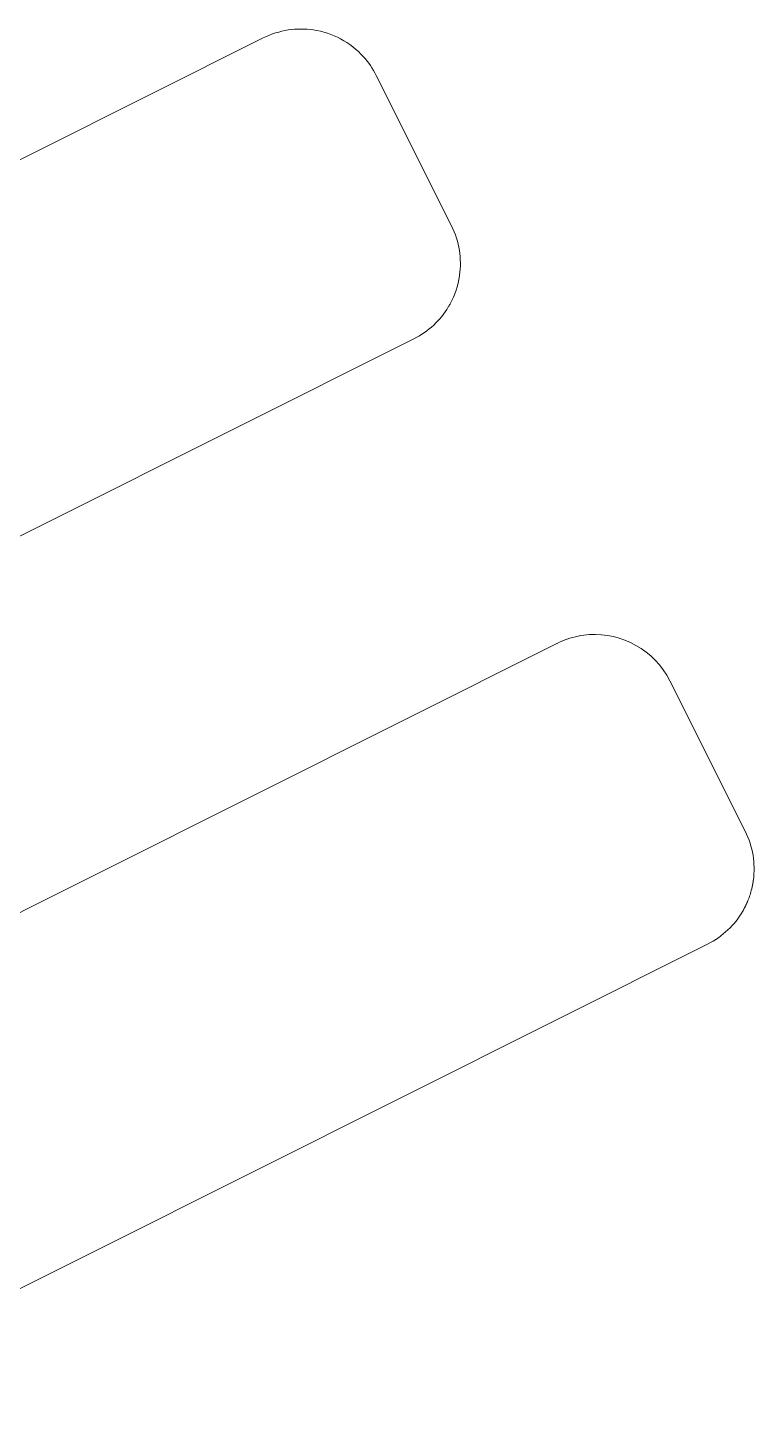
# Model space of a CAD drawing. Header units: inches. Extents: x 70 to 970, y -386 to 214.
# Drawn here: x 363.55 to 367.88, y 157.36 to 165.54 of the extents above; entities that cross this region are included whole.
import ezdxf

# ---------------------------------------------------------------- set-up
doc = ezdxf.new("R2010")
doc.units = ezdxf.units.IN
doc.header["$MEASUREMENT"] = 0

msp = doc.modelspace()

# ---------------------------------------------------------------- linework, layer by layer
at = {"color": 1, "lineweight": 0}
for points in [[(359.5028, 162.7468), (359.5028, 162.7468), (364.9571, 165.4781), (364.9571, 165.4781)], [(359.5028, 162.7468), (359.5028, 162.7468), (364.9571, 165.4781), (364.9571, 165.4781)], [(364.9571, 165.4781), (365.0525, 165.526), (365.1555, 165.5399), (365.2542, 165.5258)], [(364.9571, 165.4781), (365.0525, 165.526), (365.1555, 165.5399), (365.2542, 165.5258)], [(365.2542, 165.5258), (365.3677, 165.5088), (365.4742, 165.4531), (365.5529, 165.3656)], [(365.2542, 165.5258), (365.3677, 165.5088), (365.4742, 165.4531), (365.5529, 165.3656)], [(365.5529, 165.3656), (365.5822, 165.3329), (365.6075, 165.296), (365.628, 165.255)], [(365.5529, 165.3656), (365.5822, 165.3329), (365.6075, 165.296), (365.628, 165.255)], [(365.628, 165.255), (365.6282, 165.2547), (365.6284, 165.2543), (365.6287, 165.254)], [(365.628, 165.255), (365.6282, 165.2547), (365.6284, 165.2543), (365.6287, 165.254)], [(365.6287, 165.254), (365.6287, 165.254), (366.0759, 164.3607), (366.0759, 164.3607)], [(365.6287, 165.254), (365.6287, 165.254), (366.0759, 164.3607), (366.0759, 164.3607)], [(366.0759, 164.3607), (366.1233, 164.2663), (366.1377, 164.1643), (366.1241, 164.0672)], [(366.0759, 164.3607), (366.1233, 164.2663), (366.1377, 164.1643), (366.1241, 164.0672)], [(366.1236, 164.0635), (366.1148, 164.0053), (366.096, 163.949), (366.0678, 163.8973)], [(366.1236, 164.0635), (366.1148, 164.0053), (366.096, 163.949), (366.0678, 163.8973)], [(366.1239, 164.0665), (366.1239, 164.0661), (366.1234, 164.0656), (366.1238, 164.0649)], [(366.1239, 164.0665), (366.1239, 164.0661), (366.1234, 164.0656), (366.1238, 164.0649)], [(366.1238, 164.0649), (366.1238, 164.0647), (366.1238, 164.0646), (366.1236, 164.0644)], [(366.1238, 164.0649), (366.1238, 164.0647), (366.1238, 164.0646), (366.1236, 164.0644)], [(366.1236, 164.0644), (366.1236, 164.0644), (366.1236, 164.0642), (366.1236, 164.0642)], [(366.1236, 164.0644), (366.1236, 164.0644), (366.1236, 164.0642), (366.1236, 164.0642)], [(366.1236, 164.0642), (366.1236, 164.0641), (366.1236, 164.0637), (366.1236, 164.0635)], [(366.1236, 164.0642), (366.1236, 164.0641), (366.1236, 164.0637), (366.1236, 164.0635)], [(366.1241, 164.0672), (366.1241, 164.067), (366.1239, 164.0668), (366.1239, 164.0665)], [(366.1241, 164.0672), (366.1241, 164.067), (366.1239, 164.0668), (366.1239, 164.0665)], [(366.0571, 163.8787), (366.0099, 163.8002), (365.9407, 163.7337), (365.8528, 163.6898)], [(366.0571, 163.8787), (366.0099, 163.8002), (365.9407, 163.7337), (365.8528, 163.6898)], [(366.0576, 163.8794), (366.0578, 163.8792), (366.0578, 163.8785), (366.0571, 163.8787)], [(366.0576, 163.8794), (366.0578, 163.8792), (366.0578, 163.8785), (366.0571, 163.8787)], [(366.058, 163.8799), (366.0578, 163.8797), (366.0578, 163.8796), (366.0576, 163.8794)], [(366.058, 163.8799), (366.0578, 163.8797), (366.0578, 163.8796), (366.0576, 163.8794)], [(366.0581, 163.8801), (366.058, 163.8801), (366.058, 163.8799), (366.058, 163.8799)], [(366.0581, 163.8801), (366.058, 163.8801), (366.058, 163.8799), (366.058, 163.8799)], [(366.0592, 163.882), (366.0588, 163.8816), (366.0585, 163.8808), (366.0581, 163.8801)], [(366.0592, 163.882), (366.0588, 163.8816), (366.0585, 163.8808), (366.0581, 163.8801)], [(366.0597, 163.8827), (366.0595, 163.8825), (366.0597, 163.8823), (366.0592, 163.882)], [(366.0597, 163.8827), (366.0595, 163.8825), (366.0597, 163.8823), (366.0592, 163.882)], [(366.0607, 163.8846), (366.0604, 163.8841), (366.06, 163.8834), (366.0597, 163.8827)], [(366.0607, 163.8846), (366.0604, 163.8841), (366.06, 163.8834), (366.0597, 163.8827)], [(366.0614, 163.8858), (366.0612, 163.8853), (366.0605, 163.8846), (366.0607, 163.8846)], [(366.0614, 163.8858), (366.0612, 163.8853), (366.0605, 163.8846), (366.0607, 163.8846)], [(366.0616, 163.8859), (366.0614, 163.8859), (366.0614, 163.8858), (366.0614, 163.8858)], [(366.0616, 163.8859), (366.0614, 163.8859), (366.0614, 163.8858), (366.0614, 163.8858)], [(366.0619, 163.8866), (366.0619, 163.8866), (366.0616, 163.8866), (366.0616, 163.8859)], [(366.0619, 163.8866), (366.0619, 163.8866), (366.0616, 163.8866), (366.0616, 163.8859)], [(366.0621, 163.887), (366.0621, 163.887), (366.0619, 163.8868), (366.0619, 163.8866)], [(366.0621, 163.887), (366.0621, 163.887), (366.0619, 163.8868), (366.0619, 163.8866)], [(366.0623, 163.8873), (366.0623, 163.8872), (366.0621, 163.8872), (366.0621, 163.887)], [(366.0623, 163.8873), (366.0623, 163.8872), (366.0621, 163.8872), (366.0621, 163.887)], [(366.0624, 163.8875), (366.0624, 163.8875), (366.0623, 163.8873), (366.0623, 163.8873)], [(366.0624, 163.8875), (366.0624, 163.8875), (366.0623, 163.8873), (366.0623, 163.8873)], [(366.0626, 163.8878), (366.0626, 163.8878), (366.0624, 163.8877), (366.0624, 163.8875)], [(366.0626, 163.8878), (366.0626, 163.8878), (366.0624, 163.8877), (366.0624, 163.8875)], [(366.0635, 163.8894), (366.0635, 163.8894), (366.0635, 163.8894), (366.0631, 163.8887)], [(366.0635, 163.8894), (366.0635, 163.8894), (366.0635, 163.8894), (366.0631, 163.8887)], [(366.0638, 163.8899), (366.0637, 163.8897), (366.0635, 163.8896), (366.0635, 163.8894)], [(366.0638, 163.8899), (366.0637, 163.8897), (366.0635, 163.8896), (366.0635, 163.8894)], [(366.0642, 163.8906), (366.064, 163.8904), (366.064, 163.8903), (366.0638, 163.8901)], [(366.0642, 163.8906), (366.064, 163.8904), (366.064, 163.8903), (366.0638, 163.8901)], [(366.0638, 163.8901), (366.0638, 163.8901), (366.0638, 163.8899), (366.0638, 163.8899)], [(366.0638, 163.8901), (366.0638, 163.8901), (366.0638, 163.8899), (366.0638, 163.8899)], [(366.0645, 163.8913), (366.0645, 163.8911), (366.0647, 163.8911), (366.0642, 163.8908)], [(366.0645, 163.8913), (366.0645, 163.8911), (366.0647, 163.8911), (366.0642, 163.8908)], [(366.0642, 163.8908), (366.0642, 163.8906), (366.0642, 163.8906), (366.0642, 163.8906)], [(366.0642, 163.8908), (366.0642, 163.8906), (366.0642, 163.8906), (366.0642, 163.8906)], [(366.0649, 163.8918), (366.0647, 163.8916), (366.0647, 163.8915), (366.0645, 163.8913)], [(366.0649, 163.8918), (366.0647, 163.8916), (366.0647, 163.8915), (366.0645, 163.8913)], [(366.0652, 163.8925), (366.0652, 163.8923), (366.065, 163.8921), (366.0649, 163.892)], [(366.0652, 163.8925), (366.0652, 163.8923), (366.065, 163.8921), (366.0649, 163.892)], [(366.0649, 163.892), (366.0649, 163.892), (366.0649, 163.8918), (366.0649, 163.8918)], [(366.0649, 163.892), (366.0649, 163.892), (366.0649, 163.8918), (366.0649, 163.8918)], [(366.0671, 163.8958), (366.0664, 163.8947), (366.0659, 163.8937), (366.0652, 163.8925)], [(366.0671, 163.8958), (366.0664, 163.8947), (366.0659, 163.8937), (366.0652, 163.8925)], [(366.0678, 163.8971), (366.0676, 163.8966), (366.0673, 163.8963), (366.0671, 163.8959)], [(366.0678, 163.8971), (366.0676, 163.8966), (366.0673, 163.8963), (366.0671, 163.8959)], [(366.0671, 163.8959), (366.0671, 163.8959), (366.0671, 163.8958), (366.0671, 163.8958)], [(366.0671, 163.8959), (366.0671, 163.8959), (366.0671, 163.8958), (366.0671, 163.8958)], [(366.0678, 163.8973), (366.0678, 163.8971), (366.0678, 163.8971), (366.0678, 163.8971)], [(366.0678, 163.8973), (366.0678, 163.8971), (366.0678, 163.8971), (366.0678, 163.8971)], [(365.8516, 163.6891), (365.8516, 163.6891), (360.3984, 160.9585), (360.3984, 160.9585)], [(365.8516, 163.6891), (365.8516, 163.6891), (360.3984, 160.9585), (360.3984, 160.9585)], [(365.8528, 163.6898), (365.8525, 163.6896), (365.8521, 163.6892), (365.8516, 163.6891)], [(365.8528, 163.6898), (365.8525, 163.6896), (365.8521, 163.6892), (365.8516, 163.6891)], [(361.2503, 159.1484), (361.2503, 159.1484), (366.7024, 161.8785), (366.7024, 161.8785)], [(361.2503, 159.1484), (361.2503, 159.1484), (366.7024, 161.8785), (366.7024, 161.8785)], [(366.7024, 161.8785), (366.7027, 161.8787), (366.7031, 161.8788), (366.7034, 161.879)], [(366.7024, 161.8785), (366.7027, 161.8787), (366.7031, 161.8788), (366.7034, 161.879)], [(366.7034, 161.879), (366.7222, 161.8885), (366.7413, 161.8966), (366.7608, 161.9035)], [(366.7034, 161.879), (366.7222, 161.8885), (366.7413, 161.8966), (366.7608, 161.9035)], [(366.7608, 161.9035), (366.7609, 161.9035), (366.7609, 161.9035), (366.7616, 161.9038)], [(366.7608, 161.9035), (366.7609, 161.9035), (366.7609, 161.9035), (366.7616, 161.9038)], [(366.7616, 161.9038), (366.7616, 161.9036), (366.7621, 161.9036), (366.7625, 161.9042)], [(366.7616, 161.9038), (366.7616, 161.9036), (366.7621, 161.9036), (366.7625, 161.9042)], [(366.7625, 161.9042), (366.7627, 161.9042), (366.7632, 161.9042), (366.7632, 161.9043)], [(366.7625, 161.9042), (366.7627, 161.9042), (366.7632, 161.9042), (366.7632, 161.9043)], [(366.7632, 161.9043), (366.8068, 161.9195), (366.8514, 161.9283), (366.8958, 161.9312)], [(366.7632, 161.9043), (366.8068, 161.9195), (366.8514, 161.9283), (366.8958, 161.9312)], [(366.8958, 161.9312), (366.8958, 161.9312), (366.896, 161.9312), (366.896, 161.9312)], [(366.8958, 161.9312), (366.8958, 161.9312), (366.896, 161.9312), (366.896, 161.9312)], [(366.896, 161.9312), (366.896, 161.9312), (366.896, 161.9312), (366.8962, 161.9312)], [(366.896, 161.9312), (366.896, 161.9312), (366.896, 161.9312), (366.8962, 161.9312)], [(366.8962, 161.9312), (367.0868, 161.9421), (367.2817, 161.8409), (367.3743, 161.6559)], [(366.8962, 161.9312), (367.0868, 161.9421), (367.2817, 161.8409), (367.3743, 161.6559)], [(367.3743, 161.6559), (367.3743, 161.6559), (367.8222, 160.7619), (367.8222, 160.7619)], [(367.3743, 161.6559), (367.3743, 161.6559), (367.8222, 160.7619), (367.8222, 160.7619)], [(367.8222, 160.7619), (367.8687, 160.6693), (367.8835, 160.5692), (367.8711, 160.4738)], [(367.8222, 160.7619), (367.8687, 160.6693), (367.8835, 160.5692), (367.8711, 160.4738)], [(367.861, 160.4191), (367.8551, 160.3955), (367.8477, 160.3725), (367.8386, 160.3501)], [(367.861, 160.4191), (367.8551, 160.3955), (367.8477, 160.3725), (367.8386, 160.3501)], [(367.8632, 160.4293), (367.8625, 160.426), (367.8616, 160.4226), (367.861, 160.4191)], [(367.8632, 160.4293), (367.8625, 160.426), (367.8616, 160.4226), (367.861, 160.4191)], [(367.8635, 160.4309), (367.8635, 160.4303), (367.8634, 160.4298), (367.8632, 160.4293)], [(367.8635, 160.4309), (367.8635, 160.4303), (367.8634, 160.4298), (367.8632, 160.4293)], [(367.8646, 160.4352), (367.8642, 160.4338), (367.8639, 160.4324), (367.8635, 160.4309)], [(367.8646, 160.4352), (367.8642, 160.4338), (367.8639, 160.4324), (367.8635, 160.4309)], [(367.8649, 160.4374), (367.8649, 160.4367), (367.8647, 160.436), (367.8646, 160.4353)], [(367.8649, 160.4374), (367.8649, 160.4367), (367.8647, 160.436), (367.8646, 160.4353)], [(367.8646, 160.4353), (367.8646, 160.4353), (367.8646, 160.4352), (367.8646, 160.4352)], [(367.8646, 160.4353), (367.8646, 160.4353), (367.8646, 160.4352), (367.8646, 160.4352)], [(367.8651, 160.4376), (367.8651, 160.4376), (367.8651, 160.4374), (367.8649, 160.4374)], [(367.8651, 160.4376), (367.8651, 160.4376), (367.8651, 160.4374), (367.8649, 160.4374)], [(367.8653, 160.439), (367.8653, 160.4388), (367.8653, 160.4384), (367.8651, 160.4383)], [(367.8653, 160.439), (367.8653, 160.4388), (367.8653, 160.4384), (367.8651, 160.4383)], [(367.8651, 160.4383), (367.8651, 160.4383), (367.8651, 160.4379), (367.8651, 160.4376)], [(367.8651, 160.4383), (367.8651, 160.4383), (367.8651, 160.4379), (367.8651, 160.4376)], [(367.8654, 160.4396), (367.8654, 160.4395), (367.8654, 160.4393), (367.8653, 160.439)], [(367.8654, 160.4396), (367.8654, 160.4395), (367.8654, 160.4393), (367.8653, 160.439)], [(367.8656, 160.4405), (367.8656, 160.4405), (367.8654, 160.4403), (367.8654, 160.4396)], [(367.8656, 160.4405), (367.8656, 160.4405), (367.8654, 160.4403), (367.8654, 160.4396)], [(367.8658, 160.4412), (367.8658, 160.4409), (367.8656, 160.4407), (367.8656, 160.4405)], [(367.8658, 160.4412), (367.8658, 160.4409), (367.8656, 160.4407), (367.8656, 160.4405)], [(367.866, 160.4419), (367.8658, 160.4417), (367.8658, 160.4415), (367.8658, 160.4412)], [(367.866, 160.4419), (367.8658, 160.4417), (367.8658, 160.4415), (367.8658, 160.4412)], [(367.8665, 160.445), (367.8665, 160.445), (367.8665, 160.4448), (367.8665, 160.4448)], [(367.8665, 160.445), (367.8665, 160.445), (367.8665, 160.4448), (367.8665, 160.4448)], [(367.867, 160.4472), (367.867, 160.4472), (367.8668, 160.4471), (367.8668, 160.4471)], [(367.867, 160.4472), (367.867, 160.4472), (367.8668, 160.4471), (367.8668, 160.4471)], [(367.8668, 160.4471), (367.8668, 160.4467), (367.8668, 160.4465), (367.8668, 160.4462)], [(367.8668, 160.4471), (367.8668, 160.4467), (367.8668, 160.4465), (367.8668, 160.4462)], [(367.867, 160.4479), (367.867, 160.4479), (367.867, 160.4476), (367.867, 160.4472)], [(367.867, 160.4479), (367.867, 160.4479), (367.867, 160.4476), (367.867, 160.4472)], [(367.8675, 160.4503), (367.8673, 160.45), (367.8673, 160.4498), (367.8673, 160.4495)], [(367.8675, 160.4503), (367.8673, 160.45), (367.8673, 160.4498), (367.8673, 160.4495)], [(367.8673, 160.4495), (367.8673, 160.4495), (367.8673, 160.4493), (367.8673, 160.4493)], [(367.8673, 160.4495), (367.8673, 160.4495), (367.8673, 160.4493), (367.8673, 160.4493)], [(367.8678, 160.4522), (367.8678, 160.452), (367.8678, 160.4519), (367.8677, 160.4517)], [(367.8678, 160.4522), (367.8678, 160.452), (367.8678, 160.4519), (367.8677, 160.4517)], [(367.8677, 160.4517), (367.8677, 160.4517), (367.8677, 160.4515), (367.8677, 160.4514)], [(367.8677, 160.4517), (367.8677, 160.4517), (367.8677, 160.4515), (367.8677, 160.4514)], [(367.868, 160.4529), (367.8678, 160.4527), (367.8678, 160.4526), (367.8678, 160.4526)], [(367.868, 160.4529), (367.8678, 160.4527), (367.8678, 160.4526), (367.8678, 160.4526)], [(367.8678, 160.4526), (367.8678, 160.4524), (367.8678, 160.4522), (367.8678, 160.4522)], [(367.8678, 160.4526), (367.8678, 160.4524), (367.8678, 160.4522), (367.8678, 160.4522)], [(367.8682, 160.4545), (367.8682, 160.4541), (367.8682, 160.4538), (367.868, 160.4536)], [(367.8682, 160.4545), (367.8682, 160.4541), (367.8682, 160.4538), (367.868, 160.4536)], [(367.868, 160.4536), (367.868, 160.4536), (367.868, 160.4533), (367.868, 160.4529)], [(367.868, 160.4536), (367.868, 160.4536), (367.868, 160.4533), (367.868, 160.4529)], [(367.8684, 160.4553), (367.8684, 160.4553), (367.8682, 160.455), (367.8682, 160.4546)], [(367.8684, 160.4553), (367.8684, 160.4553), (367.8682, 160.455), (367.8682, 160.4546)], [(367.8682, 160.4546), (367.8682, 160.4546), (367.8682, 160.4545), (367.8682, 160.4545)], [(367.8682, 160.4546), (367.8682, 160.4546), (367.8682, 160.4545), (367.8682, 160.4545)], [(367.8685, 160.4567), (367.8685, 160.4564), (367.8687, 160.4562), (367.8684, 160.4558)], [(367.8685, 160.4567), (367.8685, 160.4564), (367.8687, 160.4562), (367.8684, 160.4558)], [(367.8684, 160.4558), (367.8684, 160.4557), (367.8684, 160.4555), (367.8684, 160.4553)], [(367.8684, 160.4558), (367.8684, 160.4557), (367.8684, 160.4555), (367.8684, 160.4553)], [(367.8687, 160.4574), (367.8687, 160.457), (367.8687, 160.4569), (367.8685, 160.4567)], [(367.8687, 160.4574), (367.8687, 160.457), (367.8687, 160.4569), (367.8685, 160.4567)], [(367.8691, 160.4596), (367.8691, 160.4591), (367.8687, 160.4588), (367.8689, 160.4589)], [(367.8691, 160.4596), (367.8691, 160.4591), (367.8687, 160.4588), (367.8689, 160.4589)], [(367.8689, 160.4583), (367.8691, 160.4583), (367.8687, 160.4579), (367.8687, 160.4576)], [(367.8689, 160.4583), (367.8691, 160.4583), (367.8687, 160.4579), (367.8687, 160.4576)], [(367.8687, 160.4576), (367.8687, 160.4576), (367.8687, 160.4574), (367.8687, 160.4574)], [(367.8687, 160.4576), (367.8687, 160.4576), (367.8687, 160.4574), (367.8687, 160.4574)], [(367.8689, 160.4589), (367.8689, 160.4586), (367.8689, 160.4584), (367.8689, 160.4583)], [(367.8689, 160.4589), (367.8689, 160.4586), (367.8689, 160.4584), (367.8689, 160.4583)], [(367.8691, 160.46), (367.8691, 160.4598), (367.8691, 160.4596), (367.8691, 160.4596)], [(367.8691, 160.46), (367.8691, 160.4598), (367.8691, 160.4596), (367.8691, 160.4596)], [(367.8694, 160.4614), (367.8694, 160.4614), (367.8692, 160.4612), (367.8692, 160.461)], [(367.8694, 160.4614), (367.8694, 160.4614), (367.8692, 160.4612), (367.8692, 160.461)], [(367.8694, 160.4619), (367.8694, 160.4617), (367.8694, 160.4615), (367.8694, 160.4614)], [(367.8694, 160.4619), (367.8694, 160.4617), (367.8694, 160.4615), (367.8694, 160.4614)], [(367.8697, 160.4638), (367.8697, 160.4636), (367.8696, 160.4634), (367.8696, 160.4632)], [(367.8697, 160.4638), (367.8697, 160.4636), (367.8696, 160.4634), (367.8696, 160.4632)], [(367.8696, 160.4632), (367.8696, 160.4632), (367.8696, 160.4631), (367.8696, 160.4629)], [(367.8696, 160.4632), (367.8696, 160.4632), (367.8696, 160.4631), (367.8696, 160.4629)], [(367.8697, 160.4641), (367.8697, 160.4639), (367.8697, 160.4638), (367.8697, 160.4638)], [(367.8697, 160.4641), (367.8697, 160.4639), (367.8697, 160.4638), (367.8697, 160.4638)], [(367.8701, 160.4662), (367.8701, 160.4662), (367.8699, 160.4658), (367.8699, 160.4655)], [(367.8701, 160.4662), (367.8701, 160.4662), (367.8699, 160.4658), (367.8699, 160.4655)], [(367.8699, 160.4655), (367.8699, 160.4655), (367.8699, 160.4653), (367.8699, 160.4653)], [(367.8699, 160.4655), (367.8699, 160.4655), (367.8699, 160.4653), (367.8699, 160.4653)], [(367.8704, 160.4684), (367.8706, 160.4684), (367.8703, 160.4682), (367.8703, 160.4677)], [(367.8704, 160.4684), (367.8706, 160.4684), (367.8703, 160.4682), (367.8703, 160.4677)], [(367.8703, 160.4677), (367.8703, 160.4677), (367.8703, 160.4676), (367.8703, 160.4676)], [(367.8703, 160.4677), (367.8703, 160.4677), (367.8703, 160.4676), (367.8703, 160.4676)], [(367.8706, 160.4698), (367.8706, 160.4694), (367.8706, 160.4691), (367.8704, 160.4691)], [(367.8706, 160.4698), (367.8706, 160.4694), (367.8706, 160.4691), (367.8704, 160.4691)], [(367.8704, 160.4691), (367.8704, 160.4689), (367.8704, 160.4686), (367.8704, 160.4684)], [(367.8704, 160.4691), (367.8704, 160.4689), (367.8704, 160.4686), (367.8704, 160.4684)], [(367.8709, 160.472), (367.8706, 160.4717), (367.8708, 160.4713), (367.8708, 160.4713)], [(367.8709, 160.472), (367.8706, 160.4717), (367.8708, 160.4713), (367.8708, 160.4713)], [(367.8708, 160.4707), (367.8708, 160.4707), (367.8706, 160.4707), (367.8706, 160.4707)], [(367.8706, 160.4707), (367.8706, 160.4703), (367.8706, 160.4701), (367.8706, 160.47)], [(367.8708, 160.4707), (367.8708, 160.4707), (367.8706, 160.4707), (367.8706, 160.4707)], [(367.8706, 160.4707), (367.8706, 160.4703), (367.8706, 160.4701), (367.8706, 160.47)], [(367.8706, 160.47), (367.8706, 160.47), (367.8706, 160.4698), (367.8706, 160.4698)], [(367.8706, 160.47), (367.8706, 160.47), (367.8706, 160.4698), (367.8706, 160.4698)], [(367.8708, 160.4713), (367.8708, 160.4712), (367.8708, 160.471), (367.8708, 160.4707)], [(367.8708, 160.4713), (367.8708, 160.4712), (367.8708, 160.471), (367.8708, 160.4707)], [(367.8711, 160.4736), (367.8711, 160.4734), (367.8709, 160.4732), (367.8709, 160.4729)], [(367.8711, 160.4736), (367.8711, 160.4734), (367.8709, 160.4732), (367.8709, 160.4729)], [(367.8709, 160.4729), (367.8709, 160.4725), (367.8709, 160.4724), (367.8709, 160.4722)], [(367.8709, 160.4729), (367.8709, 160.4725), (367.8709, 160.4724), (367.8709, 160.4722)], [(367.8709, 160.4722), (367.8709, 160.4722), (367.8709, 160.472), (367.8709, 160.472)], [(367.8709, 160.4722), (367.8709, 160.4722), (367.8709, 160.472), (367.8709, 160.472)], [(367.8711, 160.4738), (367.8711, 160.4738), (367.8711, 160.4736), (367.8711, 160.4736)], [(367.8711, 160.4738), (367.8711, 160.4738), (367.8711, 160.4736), (367.8711, 160.4736)], [(367.8262, 160.3222), (367.8263, 160.322), (367.826, 160.3217), (367.8258, 160.3215)], [(367.8262, 160.3222), (367.8263, 160.322), (367.826, 160.3217), (367.8258, 160.3215)], [(367.8265, 160.3227), (367.8265, 160.3229), (367.8267, 160.3223), (367.8262, 160.3222)], [(367.8265, 160.3227), (367.8265, 160.3229), (367.8267, 160.3223), (367.8262, 160.3222)], [(367.8267, 160.3232), (367.8267, 160.323), (367.8265, 160.3229), (367.8265, 160.3227)], [(367.8267, 160.3232), (367.8267, 160.323), (367.8265, 160.3229), (367.8265, 160.3227)], [(367.8269, 160.3234), (367.8269, 160.3234), (367.8267, 160.3232), (367.8267, 160.3232)], [(367.8269, 160.3234), (367.8269, 160.3234), (367.8267, 160.3232), (367.8267, 160.3232)], [(367.827, 160.3239), (367.827, 160.3237), (367.8269, 160.3235), (367.8269, 160.3234)], [(367.827, 160.3239), (367.827, 160.3237), (367.8269, 160.3235), (367.8269, 160.3234)], [(367.8272, 160.3241), (367.8272, 160.3241), (367.827, 160.3239), (367.827, 160.3239)], [(367.8272, 160.3241), (367.8272, 160.3241), (367.827, 160.3239), (367.827, 160.3239)], [(367.8277, 160.3253), (367.8274, 160.3249), (367.8272, 160.3248), (367.8274, 160.3246)], [(367.8277, 160.3253), (367.8274, 160.3249), (367.8272, 160.3248), (367.8274, 160.3246)], [(367.8274, 160.3246), (367.8274, 160.3244), (367.8272, 160.3242), (367.8272, 160.3241)], [(367.8274, 160.3246), (367.8274, 160.3244), (367.8272, 160.3242), (367.8272, 160.3241)], [(367.8281, 160.326), (367.8279, 160.3258), (367.8279, 160.3256), (367.8277, 160.3254)], [(367.8281, 160.326), (367.8279, 160.3258), (367.8279, 160.3256), (367.8277, 160.3254)], [(367.8277, 160.3254), (367.8277, 160.3254), (367.8277, 160.3253), (367.8277, 160.3253)], [(367.8277, 160.3254), (367.8277, 160.3254), (367.8277, 160.3253), (367.8277, 160.3253)], [(367.8284, 160.3266), (367.8282, 160.3265), (367.8282, 160.3263), (367.8281, 160.3261)], [(367.8284, 160.3266), (367.8282, 160.3265), (367.8282, 160.3263), (367.8281, 160.3261)], [(367.8281, 160.3261), (367.8281, 160.3261), (367.8281, 160.326), (367.8281, 160.326)], [(367.8281, 160.3261), (367.8281, 160.3261), (367.8281, 160.326), (367.8281, 160.326)], [(367.8286, 160.3273), (367.8286, 160.3272), (367.8286, 160.327), (367.8284, 160.3268)], [(367.8286, 160.3273), (367.8286, 160.3272), (367.8286, 160.327), (367.8284, 160.3268)], [(367.8284, 160.3268), (367.8284, 160.3268), (367.8284, 160.3266), (367.8284, 160.3266)], [(367.8284, 160.3268), (367.8284, 160.3268), (367.8284, 160.3266), (367.8284, 160.3266)], [(367.8289, 160.328), (367.8289, 160.3277), (367.8289, 160.3273), (367.8286, 160.3273)], [(367.8289, 160.328), (367.8289, 160.3277), (367.8289, 160.3273), (367.8286, 160.3273)], [(367.8293, 160.3287), (367.8293, 160.3284), (367.8289, 160.328), (367.8289, 160.328)], [(367.8293, 160.3287), (367.8293, 160.3284), (367.8289, 160.328), (367.8289, 160.328)], [(367.8296, 160.3294), (367.8294, 160.3289), (367.8294, 160.3285), (367.8293, 160.3287)], [(367.8296, 160.3294), (367.8294, 160.3289), (367.8294, 160.3285), (367.8293, 160.3287)], [(367.83, 160.3301), (367.8301, 160.3301), (367.8301, 160.3297), (367.8296, 160.3294)], [(367.83, 160.3301), (367.8301, 160.3301), (367.8301, 160.3297), (367.8296, 160.3294)], [(367.8303, 160.3308), (367.8301, 160.3308), (367.8301, 160.3304), (367.83, 160.3301)], [(367.8303, 160.3308), (367.8301, 160.3308), (367.8301, 160.3304), (367.83, 160.3301)], [(367.8305, 160.3315), (367.8305, 160.3315), (367.8303, 160.3311), (367.8303, 160.3308)], [(367.8305, 160.3315), (367.8305, 160.3315), (367.8303, 160.3311), (367.8303, 160.3308)], [(367.8308, 160.3322), (367.8308, 160.3322), (367.8308, 160.3318), (367.8305, 160.3315)], [(367.8308, 160.3322), (367.8308, 160.3322), (367.8308, 160.3318), (367.8305, 160.3315)], [(367.8312, 160.3328), (367.8313, 160.3327), (367.831, 160.3323), (367.8308, 160.3322)], [(367.8312, 160.3328), (367.8313, 160.3327), (367.831, 160.3323), (367.8308, 160.3322)], [(367.8315, 160.3335), (367.8317, 160.3335), (367.8313, 160.3332), (367.8312, 160.3328)], [(367.8315, 160.3335), (367.8317, 160.3335), (367.8313, 160.3332), (367.8312, 160.3328)], [(367.8318, 160.3342), (367.832, 160.3342), (367.8322, 160.3341), (367.8315, 160.3335)], [(367.8318, 160.3342), (367.832, 160.3342), (367.8322, 160.3341), (367.8315, 160.3335)], [(367.832, 160.3347), (367.832, 160.3346), (367.8318, 160.3344), (367.8318, 160.3342)], [(367.832, 160.3347), (367.832, 160.3346), (367.8318, 160.3344), (367.8318, 160.3342)], [(367.8324, 160.3354), (367.832, 160.3351), (367.8322, 160.3346), (367.832, 160.3347)], [(367.8324, 160.3354), (367.832, 160.3351), (367.8322, 160.3346), (367.832, 160.3347)], [(367.8327, 160.3361), (367.8325, 160.3359), (367.8325, 160.3358), (367.8324, 160.3356)], [(367.8327, 160.3361), (367.8325, 160.3359), (367.8325, 160.3358), (367.8324, 160.3356)], [(367.8324, 160.3356), (367.8324, 160.3356), (367.8324, 160.3354), (367.8324, 160.3354)], [(367.8324, 160.3356), (367.8324, 160.3356), (367.8324, 160.3354), (367.8324, 160.3354)], [(367.8331, 160.3368), (367.8329, 160.3366), (367.8327, 160.3365), (367.8327, 160.3363)], [(367.8331, 160.3368), (367.8329, 160.3366), (367.8327, 160.3365), (367.8327, 160.3363)], [(367.8327, 160.3363), (367.8327, 160.3363), (367.8327, 160.3361), (367.8327, 160.3361)], [(367.8327, 160.3363), (367.8327, 160.3363), (367.8327, 160.3361), (367.8327, 160.3361)], [(367.8332, 160.3375), (367.8332, 160.3373), (367.8331, 160.3372), (367.8331, 160.337)], [(367.8332, 160.3375), (367.8332, 160.3373), (367.8331, 160.3372), (367.8331, 160.337)], [(367.8331, 160.337), (367.8331, 160.337), (367.8331, 160.3368), (367.8331, 160.3368)], [(367.8331, 160.337), (367.8331, 160.337), (367.8331, 160.3368), (367.8331, 160.3368)], [(367.8336, 160.3382), (367.8334, 160.338), (367.8334, 160.3378), (367.8332, 160.3377)], [(367.8336, 160.3382), (367.8334, 160.338), (367.8334, 160.3378), (367.8332, 160.3377)], [(367.8332, 160.3377), (367.8332, 160.3377), (367.8332, 160.3375), (367.8332, 160.3375)], [(367.8332, 160.3377), (367.8332, 160.3377), (367.8332, 160.3375), (367.8332, 160.3375)], [(367.8339, 160.3391), (367.8339, 160.3389), (367.8339, 160.3385), (367.8336, 160.3384)], [(367.8339, 160.3391), (367.8339, 160.3389), (367.8339, 160.3385), (367.8336, 160.3384)], [(367.8336, 160.3384), (367.8336, 160.3384), (367.8336, 160.3382), (367.8336, 160.3382)], [(367.8336, 160.3384), (367.8336, 160.3384), (367.8336, 160.3382), (367.8336, 160.3382)], [(367.8343, 160.3397), (367.8343, 160.3399), (367.8343, 160.3394), (367.8339, 160.3391)], [(367.8343, 160.3397), (367.8343, 160.3399), (367.8343, 160.3394), (367.8339, 160.3391)], [(367.8344, 160.3403), (367.8344, 160.3401), (367.8343, 160.3399), (367.8343, 160.3397)], [(367.8344, 160.3403), (367.8344, 160.3401), (367.8343, 160.3399), (367.8343, 160.3397)], [(367.8348, 160.3409), (367.8346, 160.3408), (367.8346, 160.3406), (367.8344, 160.3404)], [(367.8348, 160.3409), (367.8346, 160.3408), (367.8346, 160.3406), (367.8344, 160.3404)], [(367.8344, 160.3404), (367.8344, 160.3404), (367.8344, 160.3403), (367.8344, 160.3403)], [(367.8344, 160.3404), (367.8344, 160.3404), (367.8344, 160.3403), (367.8344, 160.3403)], [(367.8356, 160.343), (367.8353, 160.3423), (367.8351, 160.3418), (367.8348, 160.3411)], [(367.8356, 160.343), (367.8353, 160.3423), (367.8351, 160.3418), (367.8348, 160.3411)], [(367.8348, 160.3411), (367.8348, 160.3409), (367.8348, 160.3409), (367.8348, 160.3409)], [(367.8348, 160.3411), (367.8348, 160.3409), (367.8348, 160.3409), (367.8348, 160.3409)], [(367.8362, 160.3444), (367.836, 160.344), (367.8358, 160.3435), (367.8356, 160.3432)], [(367.8362, 160.3444), (367.836, 160.344), (367.8358, 160.3435), (367.8356, 160.3432)], [(367.8356, 160.3432), (367.8356, 160.3432), (367.8356, 160.343), (367.8356, 160.343)], [(367.8356, 160.3432), (367.8356, 160.3432), (367.8356, 160.343), (367.8356, 160.343)], [(367.8365, 160.3451), (367.8365, 160.3449), (367.8363, 160.3447), (367.8362, 160.3446)], [(367.8365, 160.3451), (367.8365, 160.3449), (367.8363, 160.3447), (367.8362, 160.3446)], [(367.8362, 160.3446), (367.8362, 160.3446), (367.8362, 160.3444), (367.8362, 160.3444)], [(367.8362, 160.3446), (367.8362, 160.3446), (367.8362, 160.3444), (367.8362, 160.3444)], [(367.8374, 160.3471), (367.837, 160.3465), (367.8368, 160.3459), (367.8365, 160.3451)], [(367.8374, 160.3471), (367.837, 160.3465), (367.8368, 160.3459), (367.8365, 160.3451)], [(367.8377, 160.348), (367.8379, 160.3482), (367.8375, 160.3475), (367.8374, 160.3473)], [(367.8377, 160.348), (367.8379, 160.3482), (367.8375, 160.3475), (367.8374, 160.3473)], [(367.8374, 160.3473), (367.8374, 160.3473), (367.8374, 160.3471), (367.8374, 160.3471)], [(367.8374, 160.3473), (367.8374, 160.3473), (367.8374, 160.3471), (367.8374, 160.3471)], [(367.8386, 160.3501), (367.8382, 160.3494), (367.8379, 160.3487), (367.8377, 160.348)], [(367.8386, 160.3501), (367.8382, 160.3494), (367.8379, 160.3487), (367.8377, 160.348)], [(367.8074, 160.2865), (367.7602, 160.2052), (367.6896, 160.1363), (367.5991, 160.091)], [(367.8074, 160.2865), (367.7602, 160.2052), (367.6896, 160.1363), (367.5991, 160.091)], [(367.8077, 160.2872), (367.8077, 160.287), (367.8076, 160.2869), (367.8074, 160.2865)], [(367.8077, 160.2872), (367.8077, 160.287), (367.8076, 160.2869), (367.8074, 160.2865)], [(367.8079, 160.2872), (367.8079, 160.2872), (367.8077, 160.2872), (367.8077, 160.2872)], [(367.8079, 160.2872), (367.8079, 160.2872), (367.8077, 160.2872), (367.8077, 160.2872)], [(367.8082, 160.2879), (367.8081, 160.2875), (367.8079, 160.2874), (367.8079, 160.2872)], [(367.8082, 160.2879), (367.8081, 160.2875), (367.8079, 160.2874), (367.8079, 160.2872)], [(367.8105, 160.2917), (367.8096, 160.2905), (367.8089, 160.2891), (367.8082, 160.2879)], [(367.8105, 160.2917), (367.8096, 160.2905), (367.8089, 160.2891), (367.8082, 160.2879)], [(367.8108, 160.2924), (367.8107, 160.2922), (367.8105, 160.292), (367.8105, 160.2919)], [(367.8108, 160.2924), (367.8107, 160.2922), (367.8105, 160.292), (367.8105, 160.2919)], [(367.8105, 160.2919), (367.8105, 160.2919), (367.8105, 160.2917), (367.8105, 160.2917)], [(367.8105, 160.2919), (367.8105, 160.2919), (367.8105, 160.2917), (367.8105, 160.2917)], [(367.8112, 160.2931), (367.8107, 160.2929), (367.811, 160.2924), (367.8108, 160.2924)], [(367.8112, 160.2931), (367.8107, 160.2929), (367.811, 160.2924), (367.8108, 160.2924)], [(367.8115, 160.2937), (367.8113, 160.2936), (367.8113, 160.2934), (367.8112, 160.2931)], [(367.8115, 160.2937), (367.8113, 160.2936), (367.8113, 160.2934), (367.8112, 160.2931)], [(367.8119, 160.2944), (367.8117, 160.2941), (367.8117, 160.2939), (367.8115, 160.2937)], [(367.8119, 160.2944), (367.8117, 160.2941), (367.8117, 160.2939), (367.8115, 160.2937)], [(367.8122, 160.295), (367.812, 160.2948), (367.812, 160.2946), (367.8119, 160.2944)], [(367.8122, 160.295), (367.812, 160.2948), (367.812, 160.2946), (367.8119, 160.2944)], [(367.8126, 160.2956), (367.8126, 160.2955), (367.8124, 160.2953), (367.8122, 160.2951)], [(367.8126, 160.2956), (367.8126, 160.2955), (367.8124, 160.2953), (367.8122, 160.2951)], [(367.8122, 160.2951), (367.8122, 160.2951), (367.8122, 160.295), (367.8122, 160.295)], [(367.8122, 160.2951), (367.8122, 160.2951), (367.8122, 160.295), (367.8122, 160.295)], [(367.8129, 160.2963), (367.8127, 160.2958), (367.8127, 160.2962), (367.8126, 160.2956)], [(367.8129, 160.2963), (367.8127, 160.2958), (367.8127, 160.2962), (367.8126, 160.2956)], [(367.8131, 160.2963), (367.8131, 160.2963), (367.8129, 160.2963), (367.8129, 160.2963)], [(367.8131, 160.2963), (367.8131, 160.2963), (367.8129, 160.2963), (367.8129, 160.2963)], [(367.8132, 160.297), (367.8132, 160.2968), (367.8131, 160.2965), (367.8131, 160.2963)], [(367.8132, 160.297), (367.8132, 160.2968), (367.8131, 160.2965), (367.8131, 160.2963)], [(367.8138, 160.2977), (367.8136, 160.2977), (367.8132, 160.2974), (367.8134, 160.297)], [(367.8138, 160.2977), (367.8136, 160.2977), (367.8132, 160.2974), (367.8134, 160.297)], [(367.8134, 160.297), (367.8134, 160.297), (367.8132, 160.297), (367.8132, 160.297)], [(367.8134, 160.297), (367.8134, 160.297), (367.8132, 160.297), (367.8132, 160.297)], [(367.8141, 160.2982), (367.8139, 160.2981), (367.8138, 160.2979), (367.8138, 160.2977)], [(367.8141, 160.2982), (367.8139, 160.2981), (367.8138, 160.2979), (367.8138, 160.2977)], [(367.8144, 160.2989), (367.8143, 160.2987), (367.8143, 160.2986), (367.8141, 160.2984)], [(367.8144, 160.2989), (367.8143, 160.2987), (367.8143, 160.2986), (367.8141, 160.2984)], [(367.8141, 160.2984), (367.8141, 160.2984), (367.8141, 160.2982), (367.8141, 160.2982)], [(367.8141, 160.2984), (367.8141, 160.2984), (367.8141, 160.2982), (367.8141, 160.2982)], [(367.8148, 160.2996), (367.8146, 160.2994), (367.8146, 160.2993), (367.8144, 160.2991)], [(367.8148, 160.2996), (367.8146, 160.2994), (367.8146, 160.2993), (367.8144, 160.2991)], [(367.8144, 160.2991), (367.8144, 160.2991), (367.8144, 160.2989), (367.8144, 160.2989)], [(367.8144, 160.2991), (367.8144, 160.2991), (367.8144, 160.2989), (367.8144, 160.2989)], [(367.8151, 160.3003), (367.8148, 160.2999), (367.8148, 160.2994), (367.8148, 160.2996)], [(367.8151, 160.3003), (367.8148, 160.2999), (367.8148, 160.2994), (367.8148, 160.2996)], [(367.8155, 160.301), (367.8155, 160.3012), (367.8155, 160.3005), (367.8151, 160.3003)], [(367.8155, 160.301), (367.8155, 160.3012), (367.8155, 160.3005), (367.8151, 160.3003)], [(367.8158, 160.3015), (367.8157, 160.3013), (367.8157, 160.3012), (367.8155, 160.301)], [(367.8158, 160.3015), (367.8157, 160.3013), (367.8157, 160.3012), (367.8155, 160.301)], [(367.8162, 160.3022), (367.816, 160.302), (367.816, 160.3018), (367.8158, 160.3017)], [(367.8162, 160.3022), (367.816, 160.302), (367.816, 160.3018), (367.8158, 160.3017)], [(367.8158, 160.3017), (367.8158, 160.3017), (367.8158, 160.3015), (367.8158, 160.3015)], [(367.8158, 160.3017), (367.8158, 160.3017), (367.8158, 160.3015), (367.8158, 160.3015)], [(367.8165, 160.3029), (367.8163, 160.3027), (367.8163, 160.3025), (367.8162, 160.3024)], [(367.8165, 160.3029), (367.8163, 160.3027), (367.8163, 160.3025), (367.8162, 160.3024)], [(367.8162, 160.3024), (367.8162, 160.3024), (367.8162, 160.3022), (367.8162, 160.3022)], [(367.8162, 160.3024), (367.8162, 160.3024), (367.8162, 160.3022), (367.8162, 160.3022)], [(367.8169, 160.3036), (367.8167, 160.3034), (367.8167, 160.3032), (367.8165, 160.303)], [(367.8169, 160.3036), (367.8167, 160.3034), (367.8167, 160.3032), (367.8165, 160.303)], [(367.8165, 160.303), (367.8165, 160.303), (367.8165, 160.3029), (367.8165, 160.3029)], [(367.8165, 160.303), (367.8165, 160.303), (367.8165, 160.3029), (367.8165, 160.3029)], [(367.8174, 160.3044), (367.817, 160.3039), (367.817, 160.3043), (367.8169, 160.3037)], [(367.8174, 160.3044), (367.817, 160.3039), (367.817, 160.3043), (367.8169, 160.3037)], [(367.8169, 160.3037), (367.8169, 160.3036), (367.8169, 160.3036), (367.8169, 160.3036)], [(367.8169, 160.3037), (367.8169, 160.3036), (367.8169, 160.3036), (367.8169, 160.3036)], [(367.8175, 160.3048), (367.8174, 160.3046), (367.8174, 160.3044), (367.8174, 160.3044)], [(367.8175, 160.3048), (367.8174, 160.3046), (367.8174, 160.3044), (367.8174, 160.3044)], [(367.8179, 160.3055), (367.8177, 160.3053), (367.8177, 160.3053), (367.8175, 160.3048)], [(367.8179, 160.3055), (367.8177, 160.3053), (367.8177, 160.3053), (367.8175, 160.3048)], [(367.8182, 160.3061), (367.8179, 160.3058), (367.8177, 160.3053), (367.8179, 160.3055)], [(367.8182, 160.3061), (367.8179, 160.3058), (367.8177, 160.3053), (367.8179, 160.3055)], [(367.8186, 160.3068), (367.8182, 160.3067), (367.8184, 160.306), (367.8182, 160.3061)], [(367.8186, 160.3068), (367.8182, 160.3067), (367.8184, 160.306), (367.8182, 160.3061)], [(367.8189, 160.3075), (367.8189, 160.3072), (367.8184, 160.3072), (367.8186, 160.3068)], [(367.8189, 160.3075), (367.8189, 160.3072), (367.8184, 160.3072), (367.8186, 160.3068)], [(367.8193, 160.3082), (367.8193, 160.3077), (367.8189, 160.3074), (367.8189, 160.3075)], [(367.8193, 160.3082), (367.8193, 160.3077), (367.8189, 160.3074), (367.8189, 160.3075)], [(367.8196, 160.3087), (367.8198, 160.3089), (367.8193, 160.308), (367.8193, 160.3082)], [(367.8196, 160.3087), (367.8198, 160.3089), (367.8193, 160.308), (367.8193, 160.3082)], [(367.8198, 160.3091), (367.8196, 160.3089), (367.8196, 160.3089), (367.8196, 160.3087)], [(367.8198, 160.3091), (367.8196, 160.3089), (367.8196, 160.3089), (367.8196, 160.3087)], [(367.8201, 160.3098), (367.8198, 160.3094), (367.8198, 160.3094), (367.8198, 160.3091)], [(367.8201, 160.3098), (367.8198, 160.3094), (367.8198, 160.3094), (367.8198, 160.3091)], [(367.8205, 160.3105), (367.8201, 160.3101), (367.8201, 160.3099), (367.8201, 160.3098)], [(367.8205, 160.3105), (367.8201, 160.3101), (367.8201, 160.3099), (367.8201, 160.3098)], [(367.8206, 160.3108), (367.8205, 160.3106), (367.8205, 160.3105), (367.8205, 160.3105)], [(367.8206, 160.3108), (367.8205, 160.3106), (367.8205, 160.3105), (367.8205, 160.3105)], [(367.8213, 160.312), (367.8212, 160.312), (367.8206, 160.3113), (367.821, 160.3115)], [(367.8213, 160.312), (367.8212, 160.312), (367.8206, 160.3113), (367.821, 160.3115)], [(367.821, 160.3115), (367.8206, 160.3111), (367.8206, 160.3106), (367.8206, 160.3108)], [(367.821, 160.3115), (367.8206, 160.3111), (367.8206, 160.3106), (367.8206, 160.3108)], [(367.8224, 160.3141), (367.8222, 160.3139), (367.8219, 160.3139), (367.822, 160.3134)], [(367.8224, 160.3141), (367.8222, 160.3139), (367.8219, 160.3139), (367.822, 160.3134)], [(367.8225, 160.3148), (367.8227, 160.3148), (367.8222, 160.3144), (367.8224, 160.3141)], [(367.8225, 160.3148), (367.8227, 160.3148), (367.8222, 160.3144), (367.8224, 160.3141)], [(367.8229, 160.3155), (367.8231, 160.3153), (367.8231, 160.3153), (367.8225, 160.3148)], [(367.8229, 160.3155), (367.8231, 160.3153), (367.8231, 160.3153), (367.8225, 160.3148)], [(367.8232, 160.3161), (367.8231, 160.316), (367.8236, 160.3153), (367.8229, 160.3155)], [(367.8232, 160.3161), (367.8231, 160.316), (367.8236, 160.3153), (367.8229, 160.3155)], [(367.8236, 160.3167), (367.8236, 160.3167), (367.8236, 160.316), (367.8232, 160.3161)], [(367.8236, 160.3167), (367.8236, 160.3167), (367.8236, 160.316), (367.8232, 160.3161)], [(367.8237, 160.3172), (367.8237, 160.317), (367.8236, 160.3168), (367.8236, 160.3167)], [(367.8237, 160.3172), (367.8237, 160.317), (367.8236, 160.3168), (367.8236, 160.3167)], [(367.8239, 160.3173), (367.8239, 160.3173), (367.8237, 160.3172), (367.8237, 160.3172)], [(367.8239, 160.3173), (367.8239, 160.3173), (367.8237, 160.3172), (367.8237, 160.3172)], [(367.8241, 160.3177), (367.8241, 160.3177), (367.8239, 160.3175), (367.8239, 160.3173)], [(367.8241, 160.3177), (367.8241, 160.3177), (367.8239, 160.3175), (367.8239, 160.3173)], [(367.8243, 160.318), (367.8243, 160.318), (367.8241, 160.3179), (367.8241, 160.3177)], [(367.8243, 160.318), (367.8243, 160.318), (367.8241, 160.3179), (367.8241, 160.3177)], [(367.8244, 160.3184), (367.8244, 160.3184), (367.8243, 160.3182), (367.8243, 160.318)], [(367.8244, 160.3184), (367.8244, 160.3184), (367.8243, 160.3182), (367.8243, 160.318)], [(367.8246, 160.3187), (367.8246, 160.3187), (367.8244, 160.3186), (367.8244, 160.3184)], [(367.8246, 160.3187), (367.8246, 160.3187), (367.8244, 160.3186), (367.8244, 160.3184)], [(367.8248, 160.3191), (367.8248, 160.3191), (367.8246, 160.3189), (367.8246, 160.3187)], [(367.8248, 160.3191), (367.8248, 160.3191), (367.8246, 160.3189), (367.8246, 160.3187)], [(367.8253, 160.3201), (367.825, 160.3201), (367.8248, 160.3201), (367.825, 160.3194)], [(367.8253, 160.3201), (367.825, 160.3201), (367.8248, 160.3201), (367.825, 160.3194)], [(367.825, 160.3194), (367.825, 160.3194), (367.8248, 160.3192), (367.8248, 160.3191)], [(367.825, 160.3194), (367.825, 160.3194), (367.8248, 160.3192), (367.8248, 160.3191)], [(367.8256, 160.3208), (367.8255, 160.3204), (367.8255, 160.3206), (367.8253, 160.3201)], [(367.8256, 160.3208), (367.8255, 160.3204), (367.8255, 160.3206), (367.8253, 160.3201)], [(367.8258, 160.3215), (367.8258, 160.3211), (367.8258, 160.3211), (367.8256, 160.3208)], [(367.8258, 160.3215), (367.8258, 160.3211), (367.8258, 160.3211), (367.8256, 160.3208)], [(367.5979, 160.0903), (367.5979, 160.0903), (362.1459, 157.3602), (362.1459, 157.3602)], [(367.5979, 160.0903), (367.5979, 160.0903), (362.1459, 157.3602), (362.1459, 157.3602)], [(367.5991, 160.091), (367.5988, 160.0908), (367.5984, 160.0907), (367.5979, 160.0903)], [(367.5991, 160.091), (367.5988, 160.0908), (367.5984, 160.0907), (367.5979, 160.0903)]]:
    msp.add_open_spline(points, degree=3, dxfattribs=at)
for points, knots in [([(366.0631, 163.8887), (366.0631, 163.8887), (366.0628, 163.8885), (366.0628, 163.8882), (366.0628, 163.888), (366.0626, 163.888), (366.0626, 163.8878)], [93, 93, 93, 93, 94, 94, 94, 95, 95, 95, 95]), ([(366.0631, 163.8887), (366.0631, 163.8887), (366.0628, 163.8885), (366.0628, 163.8882), (366.0628, 163.888), (366.0626, 163.888), (366.0626, 163.8878)], [93, 93, 93, 93, 94, 94, 94, 95, 95, 95, 95]), ([(367.8661, 160.4433), (367.8661, 160.4431), (367.8661, 160.4429), (367.8661, 160.4427), (367.8661, 160.4426), (367.866, 160.4429), (367.866, 160.4419)], [280, 280, 280, 280, 281, 281, 281, 282, 282, 282, 282]), ([(367.8661, 160.4433), (367.8661, 160.4431), (367.8661, 160.4429), (367.8661, 160.4427), (367.8661, 160.4426), (367.866, 160.4429), (367.866, 160.4419)], [280, 280, 280, 280, 281, 281, 281, 282, 282, 282, 282]), ([(367.8665, 160.4448), (367.8663, 160.4446), (367.8663, 160.4443), (367.8663, 160.4441), (367.8663, 160.4436), (367.8663, 160.4436), (367.8661, 160.4433)], [278, 278, 278, 278, 279, 279, 279, 280, 280, 280, 280]), ([(367.8665, 160.4448), (367.8663, 160.4446), (367.8663, 160.4443), (367.8663, 160.4441), (367.8663, 160.4436), (367.8663, 160.4436), (367.8661, 160.4433)], [278, 278, 278, 278, 279, 279, 279, 280, 280, 280, 280]), ([(367.8668, 160.4462), (367.8665, 160.4462), (367.8666, 160.4458), (367.8666, 160.4455), (367.8666, 160.4453), (367.8665, 160.4452), (367.8665, 160.445)], [275, 275, 275, 275, 276, 276, 276, 277, 277, 277, 277]), ([(367.8668, 160.4462), (367.8665, 160.4462), (367.8666, 160.4458), (367.8666, 160.4455), (367.8666, 160.4453), (367.8665, 160.4452), (367.8665, 160.445)], [275, 275, 275, 275, 276, 276, 276, 277, 277, 277, 277]), ([(367.8673, 160.4493), (367.8673, 160.4489), (367.8672, 160.4488), (367.8672, 160.4484), (367.8672, 160.4483), (367.8672, 160.4481), (367.867, 160.4479)], [270, 270, 270, 270, 271, 271, 271, 272, 272, 272, 272]), ([(367.8673, 160.4493), (367.8673, 160.4489), (367.8672, 160.4488), (367.8672, 160.4484), (367.8672, 160.4483), (367.8672, 160.4481), (367.867, 160.4479)], [270, 270, 270, 270, 271, 271, 271, 272, 272, 272, 272]), ([(367.8677, 160.4514), (367.8675, 160.4514), (367.8675, 160.451), (367.8675, 160.4507), (367.8675, 160.4505), (367.8675, 160.4503), (367.8675, 160.4503)], [266, 266, 266, 266, 267, 267, 267, 268, 268, 268, 268]), ([(367.8677, 160.4514), (367.8675, 160.4514), (367.8675, 160.451), (367.8675, 160.4507), (367.8675, 160.4505), (367.8675, 160.4503), (367.8675, 160.4503)], [266, 266, 266, 266, 267, 267, 267, 268, 268, 268, 268]), ([(367.8692, 160.461), (367.8692, 160.461), (367.8692, 160.4607), (367.8692, 160.4603), (367.8692, 160.4601), (367.8691, 160.46), (367.8691, 160.46)], [248, 248, 248, 248, 249, 249, 249, 250, 250, 250, 250]), ([(367.8692, 160.461), (367.8692, 160.461), (367.8692, 160.4607), (367.8692, 160.4603), (367.8692, 160.4601), (367.8691, 160.46), (367.8691, 160.46)], [248, 248, 248, 248, 249, 249, 249, 250, 250, 250, 250]), ([(367.8696, 160.4629), (367.8696, 160.4629), (367.8694, 160.4626), (367.8694, 160.4622), (367.8694, 160.462), (367.8694, 160.4619), (367.8694, 160.4619)], [244, 244, 244, 244, 245, 245, 245, 246, 246, 246, 246]), ([(367.8696, 160.4629), (367.8696, 160.4629), (367.8694, 160.4626), (367.8694, 160.4622), (367.8694, 160.462), (367.8694, 160.4619), (367.8694, 160.4619)], [244, 244, 244, 244, 245, 245, 245, 246, 246, 246, 246]), ([(367.8699, 160.4653), (367.8699, 160.465), (367.8697, 160.4648), (367.8697, 160.4645), (367.8697, 160.4643), (367.8697, 160.4641), (367.8697, 160.4641)], [239, 239, 239, 239, 240, 240, 240, 241, 241, 241, 241]), ([(367.8699, 160.4653), (367.8699, 160.465), (367.8697, 160.4648), (367.8697, 160.4645), (367.8697, 160.4643), (367.8697, 160.4641), (367.8697, 160.4641)], [239, 239, 239, 239, 240, 240, 240, 241, 241, 241, 241]), ([(367.8703, 160.4676), (367.8703, 160.4672), (367.8701, 160.4669), (367.8701, 160.4667), (367.8701, 160.4665), (367.8701, 160.4663), (367.8701, 160.4662)], [235, 235, 235, 235, 236, 236, 236, 237, 237, 237, 237]), ([(367.8703, 160.4676), (367.8703, 160.4672), (367.8701, 160.4669), (367.8701, 160.4667), (367.8701, 160.4665), (367.8701, 160.4663), (367.8701, 160.4662)], [235, 235, 235, 235, 236, 236, 236, 237, 237, 237, 237]), ([(367.822, 160.3134), (367.8217, 160.313), (367.8217, 160.313), (367.8217, 160.3127), (367.8217, 160.3125), (367.8213, 160.3124), (367.8213, 160.312)], [371, 371, 371, 371, 372, 372, 372, 373, 373, 373, 373]), ([(367.822, 160.3134), (367.8217, 160.313), (367.8217, 160.313), (367.8217, 160.3127), (367.8217, 160.3125), (367.8213, 160.3124), (367.8213, 160.312)], [371, 371, 371, 371, 372, 372, 372, 373, 373, 373, 373])]:
    msp.add_open_spline(points, degree=3, knots=knots, dxfattribs=at)

doc.saveas('drawing.dxf')
